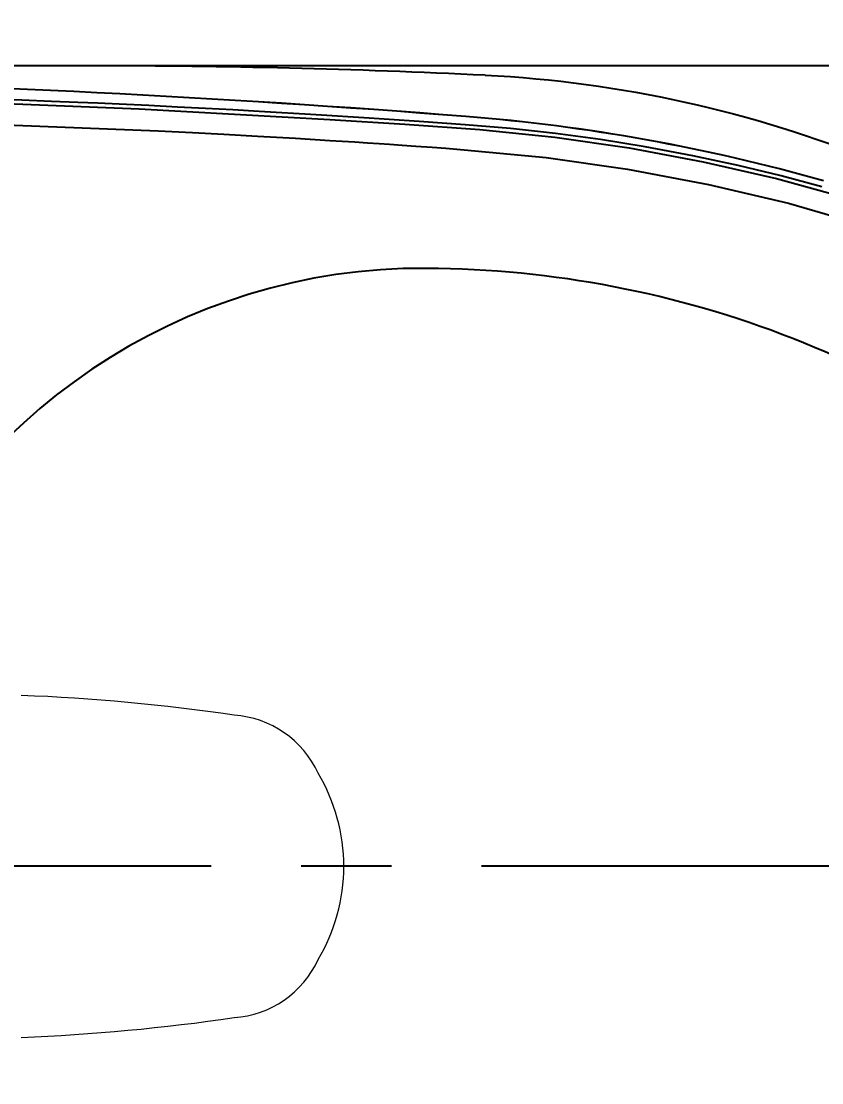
# Model space of a CAD drawing. Extents: x -1507 to 1094, y -378 to 1940.
# Drawn here: x -896.7 to -696.9, y 1252.3 to 1517.3 of the extents above; entities that cross this region are included whole.
import ezdxf

# ---------------------------------------------------------------- set-up
doc = ezdxf.new("R2010")
doc.units = 0
doc.header["$LTSCALE"] = 3
doc.header["$MEASUREMENT"] = 0
doc.linetypes.add('CENTER', pattern=[2, 1.25, -0.25, 0.25, -0.25])
doc.layers.get('0').update_dxf_attribs({"linetype": 'CONTINUOUS'})
doc.layers.get('DEFPOINTS').update_dxf_attribs({"linetype": 'CONTINUOUS'})
doc.layers.add('3', color=3, linetype='CONTINUOUS', lineweight=15)
doc.layers.add('CENTER', color=2, linetype='CENTER')
doc.styles.get("Standard").update_dxf_attribs({"font": 'NanumGothic.ttf'})
doc.dimstyles.get("Standard").update_dxf_attribs({"dimtxt": 0.18, "dimasz": 0.18, "dimexe": 0.18, "dimexo": 0.0625, "dimgap": 0.09, "dimtad": 0, "dimtih": 1, "dimtoh": 1, "dimdec": 4, "dimzin": 0, "dimdsep": 46, "dimtxsty": 'Standard', "dimcen": 0.09, "dimadec": 0, "dimazin": 0, "dimtfac": 1, "dimtdec": 4, "dimtofl": 0, "dimtmove": 0, "dimatfit": 3, "dimfxl": 0, "dimtolj": 1, "dimtzin": 0, "dimarcsym": 0})

# ---------------------------------------------------------------- blocks, each defined once
blk = doc.blocks.new('*D17')
at = {"color": 3, "linetype": 'Continuous', "lineweight": -2}
for p, q in [((-1271.64, 1454.32), (-1271.64, 1625.28)), ((-541.53, 1307.44), (-541.53, 1625.28))]:
    blk.add_line(p, q, dxfattribs=at)
at = {"color": 3, "linetype": 'Continuous', "lineweight": 0}
blk.add_line((-1251.64, 1624.48), (-561.53, 1624.48), dxfattribs=at)
at = {"color": 3, "linetype": 'Continuous'}
for points in [[(-1251.64, 1627.81), (-1251.64, 1621.14), (-1271.64, 1624.48)], [(-561.53, 1627.81), (-561.53, 1621.14), (-541.53, 1624.48)]]:
    blk.add_solid(points, dxfattribs=at)
at = {"layer": 'DEFPOINTS', "color": 0, "linetype": 'Continuous'}
for p in [(-541.53, 1624.48), (-1271.64, 1453.32), (-541.53, 1306.44)]:
    blk.add_point(p, dxfattribs=at)
at = {"color": 2, "linetype": 'Continuous', "lineweight": 5, "insert": (-913.98, 1649.48), "char_height": 30, "attachment_point": 5}
blk.add_mtext('\\A1;730', dxfattribs=at)
blk = doc.blocks.new('*D18')
at = {"color": 3, "linetype": 'Continuous', "lineweight": -2}
for p, q in [((-1011.53, 1377.15), (-1011.53, 1567.39)), ((-541.53, 1307.44), (-541.53, 1567.39))]:
    blk.add_line(p, q, dxfattribs=at)
at = {"color": 3, "linetype": 'Continuous', "lineweight": 0}
blk.add_line((-991.53, 1566.59), (-561.53, 1566.59), dxfattribs=at)
at = {"color": 3, "linetype": 'Continuous'}
for points in [[(-991.53, 1569.92), (-991.53, 1563.25), (-1011.53, 1566.59)], [(-561.53, 1569.92), (-561.53, 1563.25), (-541.53, 1566.59)]]:
    blk.add_solid(points, dxfattribs=at)
at = {"layer": 'DEFPOINTS', "color": 0, "linetype": 'Continuous'}
for p in [(-541.53, 1566.59), (-1011.53, 1376.15), (-541.53, 1306.44)]:
    blk.add_point(p, dxfattribs=at)
at = {"color": 2, "linetype": 'Continuous', "lineweight": 5, "insert": (-776.53, 1591.59), "char_height": 30, "attachment_point": 5}
blk.add_mtext('\\A1;470', dxfattribs=at)
blk = doc.blocks.new('2E12E')
at = {"color": 2}
blk.add_line((7037.41, 1263.04), (7037.41, 1263.04), dxfattribs=at)
for points in [[(7037.25, 1261), (7025.7, 1261.82), (7013.28, 1262.65), (6999.99, 1263.49), (6985.84, 1264.32), (6979.2, 1264.69), (6972.39, 1265.05), (6965.41, 1265.41), (6958.25, 1265.76), (6950.91, 1266.1), (6945.54, 1266.35), (6940.54, 1266.56), (6933.97, 1266.83), (6926.59, 1267.12), (6918.42, 1267.42), (6909.45, 1267.73), (6899.92, 1268.03), (6891.01, 1268.28), (6881.37, 1268.53), (6872.67, 1268.73), (6864.91, 1268.89), (6858.08, 1269.01)], [(6860.43, 1268.09), (6908.14, 1266.87), (6955.82, 1264.95), (7003.47, 1262.33), (7022.18, 1261.12), (7040.88, 1259.79), (7059.55, 1257.89), (7078.13, 1255.22), (7096.59, 1251.77), (7114.88, 1247.58), (7130.33, 1243.37)], [(6863.4, 1262.41), (6912.01, 1261.38), (6960.63, 1259.47), (6969.19, 1259.04), (6976.97, 1258.63), (6985.42, 1258.16), (6994.85, 1257.62), (7003.41, 1257.1), (7006.55, 1256.9), (7009.69, 1256.7), (7012.82, 1256.5), (7015.78, 1256.31), (7018.34, 1256.14), (7021.46, 1255.92), (7024.91, 1255.68), (7028.94, 1255.39), (7032.42, 1255.13), (7035.11, 1254.92), (7037, 1254.77)], [(7126.2, 1245.48), (7116.05, 1248.2), (7105.32, 1250.79), (7094.01, 1253.23), (7082.11, 1255.46), (7070.95, 1257.27), (7059.75, 1258.79), (7048.52, 1260.04), (7037.25, 1261)], [(7037, 1254.77), (7057.41, 1252.82), (7077.73, 1249.94), (7097.9, 1246.11), (7117.88, 1241.38), (7133.64, 1236.84)]]:
    blk.add_lwpolyline(points, dxfattribs=at)
for centre, radius, start, end in [((6780.97, -1994.48), 3267.6, 85.49874, 88.73651), ((6780.97, -1994.48), 3267.59, 85.49874, 88.7365), ((7001.63, 808.56), 455.89, 74.0873, 85.4987), ((7001.63, 808.56), 455.88, 74.0873, 85.4987)]:
    blk.add_arc(centre, radius, start, end, dxfattribs=at)
blk = doc.blocks.new('*D28')
at = {"color": 3, "lineweight": -2}
for p, q in [((-1060.77, 1506.23), (-414.56, 1506.23)), ((-1060.77, 1106.43), (-414.56, 1106.43))]:
    blk.add_line(p, q, dxfattribs=at)
at = {"color": 3, "linetype": 'Continuous', "lineweight": 0}
for p, q in [((-415.36, 1486.23), (-415.36, 1332.55)), ((-415.36, 1126.43), (-415.36, 1280.11))]:
    blk.add_line(p, q, dxfattribs=at)
at = {"color": 3}
for points in [[(-418.69, 1486.23), (-412.03, 1486.23), (-415.36, 1506.23)], [(-418.69, 1126.43), (-412.03, 1126.43), (-415.36, 1106.43)]]:
    blk.add_solid(points, dxfattribs=at)
at = {"layer": 'DEFPOINTS', "color": 0}
for p in [(-1061.77, 1506.23), (-1061.77, 1106.43), (-415.36, 1106.43)]:
    blk.add_point(p, dxfattribs=at)
at = {"color": 2, "insert": (-415.36, 1306.33), "char_height": 30, "attachment_point": 5}
blk.add_mtext('\\A1;400', dxfattribs=at)

msp = doc.modelspace()

# ---------------------------------------------------------------- linework, layer by layer
at = {"color": 7}
msp.add_line((-1061.77, 1506.23), (-878.59, 1506.23), dxfattribs=at)
at = {"color": 7, "extrusion": (0, 0, -1)}
for centre, major_axis, ratio, start_param, end_param in [((-878.59, -496.29), (-1416, 1416), 1, 0.785398, 0.834198), ((-804.38, 1183.38), (120.91, 298.91), 0.96495, -0.321815, 0.321815)]:
    msp.add_ellipse(centre, major_axis=major_axis, ratio=ratio, start_param=start_param, end_param=end_param, dxfattribs=at)
at = {"color": 7}
for centre, major_axis, ratio, start_param, end_param in [((-797.67, 1309.16), (119.16, 86.63), 0.991223, 0.971987, 2.169606), ((-803.73, 1183.03), (94.12, 257.08), 0.961972, -0.354982, 0.354982)]:
    msp.add_ellipse(centre, major_axis=major_axis, ratio=ratio, start_param=start_param, end_param=end_param, dxfattribs=at)
at = {"layer": '3', "color": 7, "linetype": 'Continuous', "lineweight": 0}
for centre, radius, start, end in [((-916.64, 845.22), 504.14, 81.6678, 87.7358), ((-845.34, 1319.1), 25, 24.7163, 85.9531), ((-861.93, 1306.21), 45.71, 0.0984, 30.7175), ((-861.93, 1306.37), 45.71, 329.2825, 359.9016), ((-845.34, 1293.47), 25, 274.0469, 335.2837), ((-916.64, 1767.36), 504.14, 272.2642, 278.3322)]:
    msp.add_arc(centre, radius, start, end, dxfattribs=at)
at = {"layer": 'CENTER', "color": 1, "linetype": 'CENTER', "ltscale": 30}
msp.add_line((-1321.85, 1306.39), (-514.56, 1306.39), dxfattribs=at)

# ---------------------------------------------------------------- block references
msp.add_blockref('2E12E', (-7823.15, 230.44))

# ---------------------------------------------------------------- dimensions: what is measured, and where the dimension line sits
at = {"linetype": 'Continuous', "lineweight": 5}
dim = msp.add_linear_dim(base=(-541.53, 1624.48), p1=(-1271.64, 1453.32), p2=(-541.53, 1306.44), dimstyle='Standard', override={"dimtxt": 30, "dimasz": 20, "dimexe": 0.8, "dimexo": 1, "dimgap": 10, "dimtad": 1, "dimtih": 0, "dimtoh": 0, "dimdec": 0, "dimzin": 8, "dimclrd": 3, "dimclre": 3, "dimclrt": 2, "dimazin": 2, "dimtdec": 0, "dimtix": 1, "dimtofl": 1, "dimlwd": 0, "dimarcsym": 1}, dxfattribs=at)
dim.commit()
dim.dimension.update_dxf_attribs({"geometry": '*D17', "text_midpoint": (-913.98, 1624.48), "dimtype": 160})
dim = msp.add_linear_dim(base=(-541.53, 1566.59), p1=(-1011.53, 1376.15), p2=(-541.53, 1306.44), dimstyle='Standard', override={"dimtxt": 30, "dimasz": 20, "dimexe": 0.8, "dimexo": 1, "dimgap": 10, "dimtad": 1, "dimtih": 0, "dimtoh": 0, "dimdec": 0, "dimzin": 8, "dimclrd": 3, "dimclre": 3, "dimclrt": 2, "dimazin": 2, "dimtdec": 0, "dimtix": 1, "dimtofl": 1, "dimlwd": 0, "dimarcsym": 1}, dxfattribs=at)
dim.commit()
dim.dimension.update_dxf_attribs({"geometry": '*D18', "text_midpoint": (-776.53, 1591.59)})
dim = msp.add_linear_dim(base=(-415.36, 1106.43), p1=(-1061.77, 1506.23), p2=(-1061.77, 1106.43), angle=90, dimstyle='Standard', override={"dimtxt": 30, "dimasz": 20, "dimexe": 0.8, "dimexo": 1, "dimgap": 10, "dimtad": 1, "dimdec": 0, "dimzin": 8, "dimclrd": 3, "dimclre": 3, "dimclrt": 2, "dimazin": 2, "dimtdec": 0, "dimtix": 1, "dimtofl": 1, "dimlwd": 0, "dimarcsym": 1})
dim.commit()
dim.dimension.update_dxf_attribs({"geometry": '*D28', "text_midpoint": (-415.36, 1306.33)})

doc.saveas('drawing.dxf')
